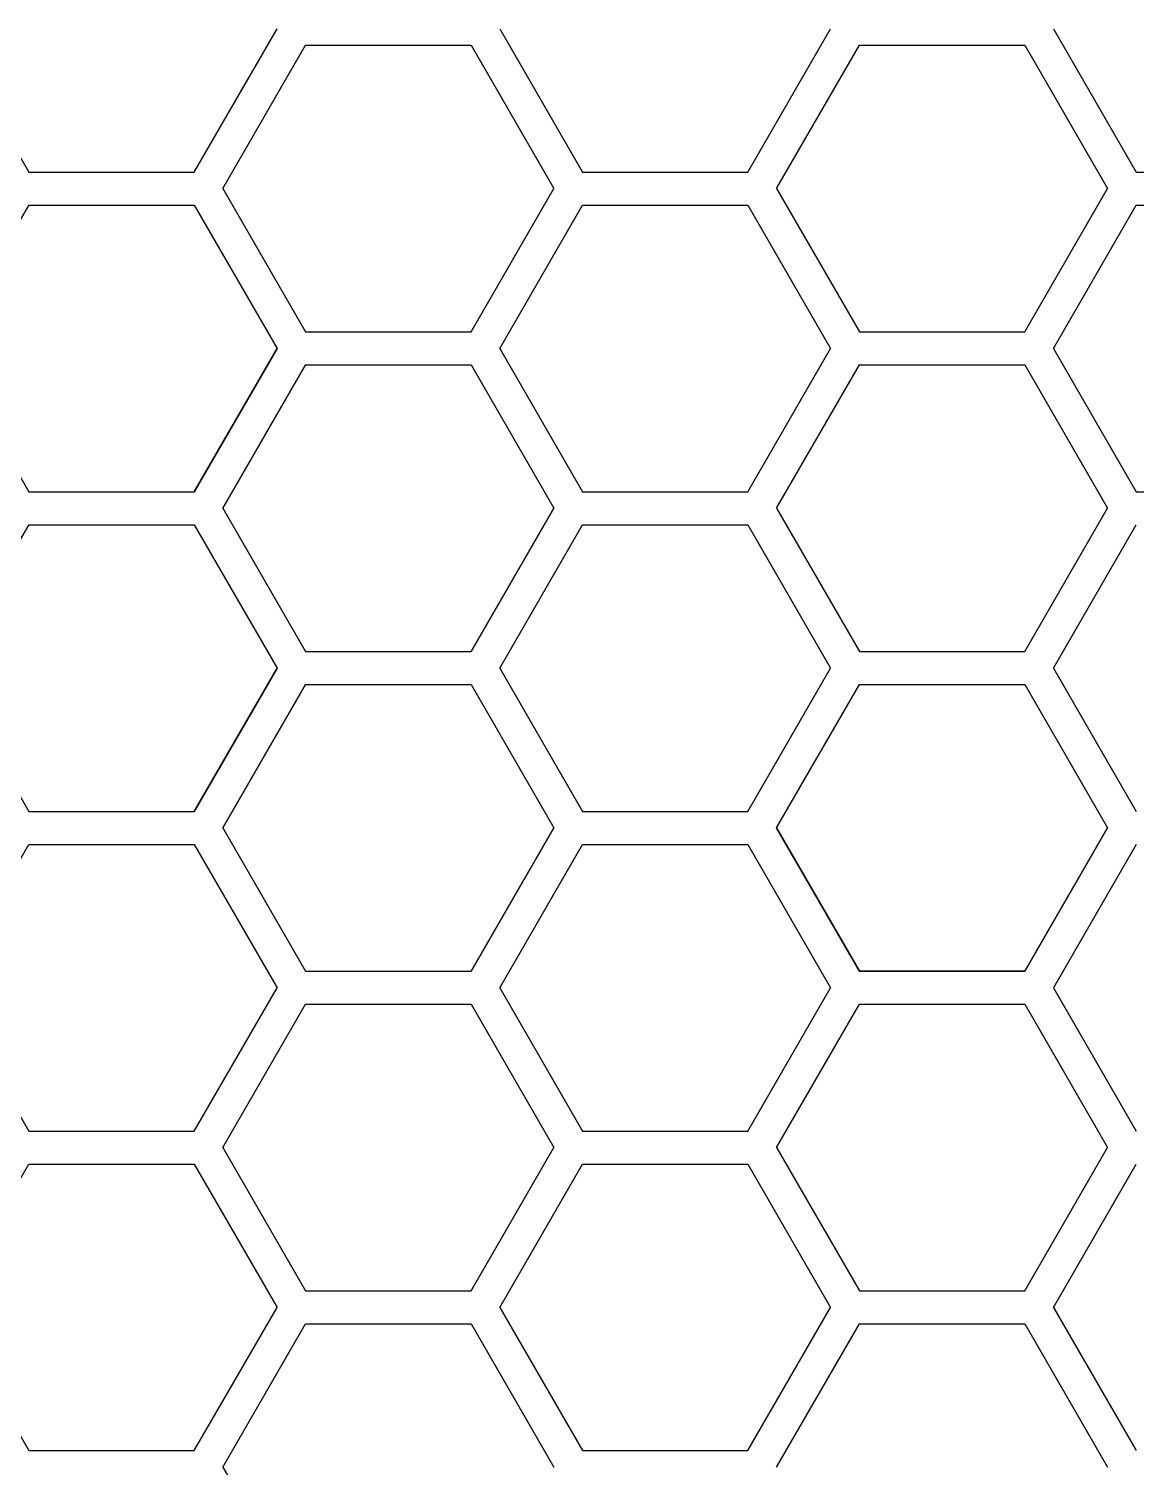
# Model space of a CAD drawing. Header units: millimetres. Extents: x 426 to 1302, y -791 to 304.
# Drawn here: x 653.8 to 787.6, y -552.5 to -378.6 of the extents above; entities that cross this region are included whole.
import ezdxf

# ---------------------------------------------------------------- set-up
doc = ezdxf.new("R2010")
doc.units = ezdxf.units.MM
doc.layers.get('0').update_dxf_attribs({"linetype": 'CONTINUOUS', "lineweight": 25, "true_color": 0x000000})

msp = doc.modelspace()

# ---------------------------------------------------------------- linework, layer by layer
for p, q in [((643.76, -378.59), (653.76, -395.91)), ((643.76, -378.59), (653.76, -395.91)), ((643.76, -378.59), (653.76, -395.91)), ((643.76, -378.59), (653.76, -395.91)), ((643.76, -378.59), (653.76, -395.91)), ((643.76, -378.59), (653.76, -395.91)), ((673.76, -395.91), (683.76, -378.59)), ((673.76, -395.91), (683.76, -378.59)), ((673.76, -395.91), (683.76, -378.59)), ((673.76, -395.91), (683.76, -378.59)), ((673.76, -395.91), (683.76, -378.59)), ((673.76, -395.91), (683.76, -378.59)), ((710.68, -378.59), (720.68, -395.91)), ((710.68, -378.59), (720.68, -395.91)), ((710.68, -378.59), (720.68, -395.91)), ((740.68, -395.91), (750.68, -378.59)), ((740.68, -395.91), (750.68, -378.59)), ((740.68, -395.91), (750.68, -378.59)), ((777.61, -378.59), (787.61, -395.91)), ((777.61, -378.59), (787.61, -395.91)), ((777.61, -378.59), (787.61, -395.91)), ((777.61, -378.59), (787.61, -395.91)), ((777.61, -378.59), (787.61, -395.91)), ((777.61, -378.59), (787.61, -395.91)), ((777.61, -378.59), (787.61, -395.91)), ((777.61, -378.59), (787.61, -395.91)), ((777.61, -378.59), (787.61, -395.91)), ((677.22, -397.91), (687.22, -380.59)), ((677.22, -397.91), (687.22, -380.59)), ((677.22, -397.91), (687.22, -380.59)), ((677.22, -397.91), (687.22, -380.59)), ((677.22, -397.91), (687.22, -380.59)), ((677.22, -397.91), (687.22, -380.59)), ((677.22, -397.91), (687.22, -380.59)), ((677.22, -397.91), (687.22, -380.59)), ((677.22, -397.91), (687.22, -380.59)), ((687.22, -380.59), (707.22, -380.59)), ((687.22, -380.59), (707.22, -380.59)), ((687.22, -380.59), (707.22, -380.59)), ((687.22, -380.59), (707.22, -380.59)), ((687.22, -380.59), (707.22, -380.59)), ((687.22, -380.59), (707.22, -380.59)), ((687.22, -380.59), (707.22, -380.59)), ((687.22, -380.59), (707.22, -380.59)), ((687.22, -380.59), (707.22, -380.59)), ((707.22, -380.59), (717.22, -397.91)), ((707.22, -380.59), (717.22, -397.91)), ((707.22, -380.59), (717.22, -397.91)), ((707.22, -380.59), (717.22, -397.91)), ((707.22, -380.59), (717.22, -397.91)), ((707.22, -380.59), (717.22, -397.91)), ((707.22, -380.59), (717.22, -397.91)), ((707.22, -380.59), (717.22, -397.91)), ((707.22, -380.59), (717.22, -397.91)), ((744.15, -397.91), (754.15, -380.59)), ((744.15, -397.91), (754.15, -380.59)), ((744.15, -397.91), (754.15, -380.59)), ((744.15, -397.91), (754.15, -380.59)), ((744.15, -397.91), (754.15, -380.59)), ((744.15, -397.91), (754.15, -380.59)), ((754.15, -380.59), (774.15, -380.59)), ((754.15, -380.59), (774.15, -380.59)), ((754.15, -380.59), (774.15, -380.59)), ((754.15, -380.59), (774.15, -380.59)), ((754.15, -380.59), (774.15, -380.59)), ((754.15, -380.59), (774.15, -380.59)), ((774.15, -380.59), (784.15, -397.91)), ((774.15, -380.59), (784.15, -397.91)), ((774.15, -380.59), (784.15, -397.91)), ((774.15, -380.59), (784.15, -397.91)), ((774.15, -380.59), (784.15, -397.91)), ((774.15, -380.59), (784.15, -397.91)), ((653.76, -395.91), (673.76, -395.91)), ((653.76, -395.91), (673.76, -395.91)), ((653.76, -395.91), (673.76, -395.91)), ((653.76, -395.91), (673.76, -395.91)), ((653.76, -395.91), (673.76, -395.91)), ((653.76, -395.91), (673.76, -395.91)), ((720.68, -395.91), (740.68, -395.91)), ((720.68, -395.91), (740.68, -395.91)), ((720.68, -395.91), (740.68, -395.91)), ((787.61, -395.91), (807.61, -395.91)), ((787.61, -395.91), (807.61, -395.91)), ((787.61, -395.91), (807.61, -395.91)), ((787.61, -395.91), (807.61, -395.91)), ((787.61, -395.91), (807.61, -395.91)), ((787.61, -395.91), (807.61, -395.91)), ((787.61, -395.91), (807.61, -395.91)), ((787.61, -395.91), (807.61, -395.91)), ((787.61, -395.91), (807.61, -395.91)), ((677.22, -397.91), (687.22, -415.23)), ((677.22, -397.91), (687.22, -415.23)), ((677.22, -397.91), (687.22, -415.23)), ((677.22, -397.91), (687.22, -415.23)), ((677.22, -397.91), (687.22, -415.23)), ((677.22, -397.91), (687.22, -415.23)), ((677.22, -397.91), (687.22, -415.23)), ((677.22, -397.91), (687.22, -415.23)), ((677.22, -397.91), (687.22, -415.23)), ((707.22, -415.23), (717.22, -397.91)), ((707.22, -415.23), (717.22, -397.91)), ((707.22, -415.23), (717.22, -397.91)), ((707.22, -415.23), (717.22, -397.91)), ((707.22, -415.23), (717.22, -397.91)), ((707.22, -415.23), (717.22, -397.91)), ((707.22, -415.23), (717.22, -397.91)), ((707.22, -415.23), (717.22, -397.91)), ((707.22, -415.23), (717.22, -397.91)), ((744.15, -397.91), (754.15, -415.23)), ((744.15, -397.91), (754.15, -415.23)), ((744.15, -397.91), (754.15, -415.23)), ((744.15, -397.91), (754.15, -415.23)), ((744.15, -397.91), (754.15, -415.23)), ((744.15, -397.91), (754.15, -415.23)), ((774.15, -415.23), (784.15, -397.91)), ((774.15, -415.23), (784.15, -397.91)), ((774.15, -415.23), (784.15, -397.91)), ((774.15, -415.23), (784.15, -397.91)), ((774.15, -415.23), (784.15, -397.91)), ((774.15, -415.23), (784.15, -397.91)), ((643.76, -417.23), (653.76, -399.91)), ((653.76, -399.91), (643.76, -417.23)), ((643.76, -417.23), (653.76, -399.91)), ((653.76, -399.91), (643.76, -417.23)), ((643.76, -417.23), (653.76, -399.91)), ((653.76, -399.91), (643.76, -417.23)), ((653.76, -399.91), (673.76, -399.91)), ((653.76, -399.91), (673.76, -399.91)), ((653.76, -399.91), (673.76, -399.91)), ((653.76, -399.91), (673.76, -399.91)), ((653.76, -399.91), (673.76, -399.91)), ((653.76, -399.91), (673.76, -399.91)), ((673.76, -399.91), (683.76, -417.23)), ((673.76, -399.91), (683.76, -417.23)), ((673.76, -399.91), (683.76, -417.23)), ((673.76, -399.91), (683.76, -417.23)), ((673.76, -399.91), (683.76, -417.23)), ((673.76, -399.91), (683.76, -417.23)), ((710.68, -417.23), (720.68, -399.91)), ((710.68, -417.23), (720.68, -399.91)), ((710.68, -417.23), (720.68, -399.91)), ((710.68, -417.23), (720.68, -399.91)), ((710.68, -417.23), (720.68, -399.91)), ((710.68, -417.23), (720.68, -399.91)), ((720.68, -399.91), (740.68, -399.91)), ((720.68, -399.91), (740.68, -399.91)), ((720.68, -399.91), (740.68, -399.91)), ((720.68, -399.91), (740.68, -399.91)), ((720.68, -399.91), (740.68, -399.91)), ((720.68, -399.91), (740.68, -399.91)), ((740.68, -399.91), (750.68, -417.23)), ((740.68, -399.91), (750.68, -417.23)), ((740.68, -399.91), (750.68, -417.23)), ((740.68, -399.91), (750.68, -417.23)), ((740.68, -399.91), (750.68, -417.23)), ((740.68, -399.91), (750.68, -417.23)), ((777.61, -417.23), (787.61, -399.91)), ((777.61, -417.23), (787.61, -399.91)), ((777.61, -417.23), (787.61, -399.91)), ((777.61, -417.23), (787.61, -399.91)), ((777.61, -417.23), (787.61, -399.91)), ((777.61, -417.23), (787.61, -399.91)), ((787.61, -399.91), (807.61, -399.91)), ((787.61, -399.91), (807.61, -399.91)), ((787.61, -399.91), (807.61, -399.91)), ((687.22, -415.23), (707.22, -415.23)), ((687.22, -415.23), (707.22, -415.23)), ((687.22, -415.23), (707.22, -415.23)), ((687.22, -415.23), (707.22, -415.23)), ((687.22, -415.23), (707.22, -415.23)), ((687.22, -415.23), (707.22, -415.23)), ((687.22, -415.23), (707.22, -415.23)), ((687.22, -415.23), (707.22, -415.23)), ((687.22, -415.23), (707.22, -415.23)), ((754.15, -415.23), (774.15, -415.23)), ((754.15, -415.23), (774.15, -415.23)), ((754.15, -415.23), (774.15, -415.23)), ((754.15, -415.23), (774.15, -415.23)), ((754.15, -415.23), (774.15, -415.23)), ((754.15, -415.23), (774.15, -415.23)), ((643.76, -417.23), (653.76, -434.55)), ((643.76, -417.23), (653.76, -434.55)), ((643.76, -417.23), (653.76, -434.55)), ((643.76, -417.23), (653.76, -434.55)), ((643.76, -417.23), (653.76, -434.55)), ((643.76, -417.23), (653.76, -434.55)), ((673.76, -434.55), (683.76, -417.23)), ((683.76, -417.23), (673.76, -434.55)), ((673.76, -434.55), (683.76, -417.23)), ((683.76, -417.23), (673.76, -434.55)), ((673.76, -434.55), (683.76, -417.23)), ((683.76, -417.23), (673.76, -434.55)), ((710.68, -417.23), (720.68, -434.55)), ((710.68, -417.23), (720.68, -434.55)), ((710.68, -417.23), (720.68, -434.55)), ((710.68, -417.23), (720.68, -434.55)), ((710.68, -417.23), (720.68, -434.55)), ((710.68, -417.23), (720.68, -434.55)), ((740.68, -434.55), (750.68, -417.23)), ((740.68, -434.55), (750.68, -417.23)), ((740.68, -434.55), (750.68, -417.23)), ((740.68, -434.55), (750.68, -417.23)), ((740.68, -434.55), (750.68, -417.23)), ((740.68, -434.55), (750.68, -417.23)), ((777.61, -417.23), (787.61, -434.55)), ((777.61, -417.23), (787.61, -434.55)), ((777.61, -417.23), (787.61, -434.55)), ((777.61, -417.23), (787.61, -434.55)), ((777.61, -417.23), (787.61, -434.55)), ((777.61, -417.23), (787.61, -434.55)), ((677.22, -436.55), (687.22, -419.23)), ((687.22, -419.23), (677.22, -436.55)), ((677.22, -436.55), (687.22, -419.23)), ((677.22, -436.55), (687.22, -419.23)), ((687.22, -419.23), (677.22, -436.55)), ((677.22, -436.55), (687.22, -419.23)), ((677.22, -436.55), (687.22, -419.23)), ((687.22, -419.23), (677.22, -436.55)), ((677.22, -436.55), (687.22, -419.23)), ((687.22, -419.23), (707.22, -419.23)), ((687.22, -419.23), (707.22, -419.23)), ((687.22, -419.23), (707.22, -419.23)), ((687.22, -419.23), (707.22, -419.23)), ((687.22, -419.23), (707.22, -419.23)), ((687.22, -419.23), (707.22, -419.23)), ((687.22, -419.23), (707.22, -419.23)), ((687.22, -419.23), (707.22, -419.23)), ((687.22, -419.23), (707.22, -419.23)), ((707.22, -419.23), (717.22, -436.55)), ((707.22, -419.23), (717.22, -436.55)), ((707.22, -419.23), (717.22, -436.55)), ((707.22, -419.23), (717.22, -436.55)), ((707.22, -419.23), (717.22, -436.55)), ((707.22, -419.23), (717.22, -436.55)), ((707.22, -419.23), (717.22, -436.55)), ((707.22, -419.23), (717.22, -436.55)), ((707.22, -419.23), (717.22, -436.55)), ((744.15, -436.55), (754.15, -419.23)), ((744.15, -436.55), (754.15, -419.23)), ((744.15, -436.55), (754.15, -419.23)), ((744.15, -436.55), (754.15, -419.23)), ((744.15, -436.55), (754.15, -419.23)), ((744.15, -436.55), (754.15, -419.23)), ((754.15, -419.23), (774.15, -419.23)), ((754.15, -419.23), (774.15, -419.23)), ((754.15, -419.23), (774.15, -419.23)), ((754.15, -419.23), (774.15, -419.23)), ((754.15, -419.23), (774.15, -419.23)), ((754.15, -419.23), (774.15, -419.23)), ((774.15, -419.23), (784.15, -436.55)), ((774.15, -419.23), (784.15, -436.55)), ((774.15, -419.23), (784.15, -436.55)), ((774.15, -419.23), (784.15, -436.55)), ((774.15, -419.23), (784.15, -436.55)), ((774.15, -419.23), (784.15, -436.55)), ((653.76, -434.55), (673.76, -434.55)), ((653.76, -434.55), (673.76, -434.55)), ((653.76, -434.55), (673.76, -434.55)), ((653.76, -434.55), (673.76, -434.55)), ((653.76, -434.55), (673.76, -434.55)), ((653.76, -434.55), (673.76, -434.55)), ((720.68, -434.55), (740.68, -434.55)), ((720.68, -434.55), (740.68, -434.55)), ((720.68, -434.55), (740.68, -434.55)), ((720.68, -434.55), (740.68, -434.55)), ((720.68, -434.55), (740.68, -434.55)), ((720.68, -434.55), (740.68, -434.55)), ((787.61, -434.55), (807.61, -434.55)), ((787.61, -434.55), (807.61, -434.55)), ((787.61, -434.55), (807.61, -434.55)), ((677.22, -436.55), (687.22, -453.87)), ((677.22, -436.55), (687.22, -453.87)), ((677.22, -436.55), (687.22, -453.87)), ((677.22, -436.55), (687.22, -453.87)), ((677.22, -436.55), (687.22, -453.87)), ((677.22, -436.55), (687.22, -453.87)), ((677.22, -436.55), (687.22, -453.87)), ((677.22, -436.55), (687.22, -453.87)), ((677.22, -436.55), (687.22, -453.87)), ((707.22, -453.87), (717.22, -436.55)), ((717.22, -436.55), (707.22, -453.87)), ((707.22, -453.87), (717.22, -436.55)), ((707.22, -453.87), (717.22, -436.55)), ((717.22, -436.55), (707.22, -453.87)), ((707.22, -453.87), (717.22, -436.55)), ((707.22, -453.87), (717.22, -436.55)), ((717.22, -436.55), (707.22, -453.87)), ((707.22, -453.87), (717.22, -436.55)), ((744.15, -436.55), (754.15, -453.87)), ((744.15, -436.55), (754.15, -453.87)), ((744.15, -436.55), (754.15, -453.87)), ((744.15, -436.55), (754.15, -453.87)), ((744.15, -436.55), (754.15, -453.87)), ((744.15, -436.55), (754.15, -453.87)), ((774.15, -453.87), (784.15, -436.55)), ((774.15, -453.87), (784.15, -436.55)), ((774.15, -453.87), (784.15, -436.55)), ((774.15, -453.87), (784.15, -436.55)), ((774.15, -453.87), (784.15, -436.55)), ((774.15, -453.87), (784.15, -436.55)), ((653.76, -438.55), (643.76, -455.87)), ((643.76, -455.87), (653.76, -438.55)), ((653.76, -438.55), (643.76, -455.87)), ((643.76, -455.87), (653.76, -438.55)), ((653.76, -438.55), (643.76, -455.87)), ((643.76, -455.87), (653.76, -438.55)), ((653.76, -438.55), (673.76, -438.55)), ((653.76, -438.55), (673.76, -438.55)), ((653.76, -438.55), (673.76, -438.55)), ((653.76, -438.55), (673.76, -438.55)), ((653.76, -438.55), (673.76, -438.55)), ((653.76, -438.55), (673.76, -438.55)), ((673.76, -438.55), (683.76, -455.87)), ((673.76, -438.55), (683.76, -455.87)), ((673.76, -438.55), (683.76, -455.87)), ((673.76, -438.55), (683.76, -455.87)), ((673.76, -438.55), (683.76, -455.87)), ((673.76, -438.55), (683.76, -455.87)), ((710.68, -455.87), (720.68, -438.55)), ((710.68, -455.87), (720.68, -438.55)), ((710.68, -455.87), (720.68, -438.55)), ((720.68, -438.55), (740.68, -438.55)), ((720.68, -438.55), (740.68, -438.55)), ((720.68, -438.55), (740.68, -438.55)), ((740.68, -438.55), (750.68, -455.87)), ((740.68, -438.55), (750.68, -455.87)), ((740.68, -438.55), (750.68, -455.87)), ((777.61, -455.87), (787.61, -438.55)), ((777.61, -455.87), (787.61, -438.55)), ((777.61, -455.87), (787.61, -438.55)), ((687.22, -453.87), (707.22, -453.87)), ((687.22, -453.87), (707.22, -453.87)), ((687.22, -453.87), (707.22, -453.87)), ((687.22, -453.87), (707.22, -453.87)), ((687.22, -453.87), (707.22, -453.87)), ((687.22, -453.87), (707.22, -453.87)), ((687.22, -453.87), (707.22, -453.87)), ((687.22, -453.87), (707.22, -453.87)), ((687.22, -453.87), (707.22, -453.87)), ((754.15, -453.87), (774.15, -453.87)), ((754.15, -453.87), (774.15, -453.87)), ((754.15, -453.87), (774.15, -453.87)), ((754.15, -453.87), (774.15, -453.87)), ((754.15, -453.87), (774.15, -453.87)), ((754.15, -453.87), (774.15, -453.87)), ((754.15, -453.87), (774.15, -453.87)), ((754.15, -453.87), (774.15, -453.87)), ((754.15, -453.87), (774.15, -453.87)), ((754.15, -453.87), (774.15, -453.87)), ((754.15, -453.87), (774.15, -453.87)), ((754.15, -453.87), (774.15, -453.87)), ((643.76, -455.87), (653.76, -473.19)), ((643.76, -455.87), (653.76, -473.19)), ((643.76, -455.87), (653.76, -473.19)), ((643.76, -455.87), (653.76, -473.19)), ((643.76, -455.87), (653.76, -473.19)), ((643.76, -455.87), (653.76, -473.19)), ((683.76, -455.87), (673.76, -473.19)), ((673.76, -473.19), (683.76, -455.87)), ((683.76, -455.87), (673.76, -473.19)), ((673.76, -473.19), (683.76, -455.87)), ((683.76, -455.87), (673.76, -473.19)), ((673.76, -473.19), (683.76, -455.87)), ((710.68, -455.87), (720.68, -473.19)), ((710.68, -455.87), (720.68, -473.19)), ((710.68, -455.87), (720.68, -473.19)), ((740.68, -473.19), (750.68, -455.87)), ((740.68, -473.19), (750.68, -455.87)), ((740.68, -473.19), (750.68, -455.87)), ((777.61, -455.87), (787.61, -473.19)), ((777.61, -455.87), (787.61, -473.19)), ((777.61, -455.87), (787.61, -473.19)), ((687.22, -457.87), (677.22, -475.19)), ((677.22, -475.19), (687.22, -457.87)), ((687.22, -457.87), (677.22, -475.19)), ((677.22, -475.19), (687.22, -457.87)), ((687.22, -457.87), (677.22, -475.19)), ((677.22, -475.19), (687.22, -457.87)), ((687.22, -457.87), (707.22, -457.87)), ((687.22, -457.87), (707.22, -457.87)), ((687.22, -457.87), (707.22, -457.87)), ((687.22, -457.87), (707.22, -457.87)), ((687.22, -457.87), (707.22, -457.87)), ((687.22, -457.87), (707.22, -457.87)), ((707.22, -457.87), (717.22, -475.19)), ((707.22, -457.87), (717.22, -475.19)), ((707.22, -457.87), (717.22, -475.19)), ((707.22, -457.87), (717.22, -475.19)), ((707.22, -457.87), (717.22, -475.19)), ((707.22, -457.87), (717.22, -475.19)), ((744.15, -475.19), (754.15, -457.87)), ((744.15, -475.19), (754.15, -457.87)), ((744.15, -475.19), (754.15, -457.87)), ((754.15, -457.87), (774.15, -457.87)), ((754.15, -457.87), (774.15, -457.87)), ((754.15, -457.87), (774.15, -457.87)), ((754.15, -457.87), (774.15, -457.87)), ((754.15, -457.87), (774.15, -457.87)), ((754.15, -457.87), (774.15, -457.87)), ((774.15, -457.87), (784.15, -475.19)), ((774.15, -457.87), (784.15, -475.19)), ((774.15, -457.87), (784.15, -475.19)), ((653.76, -473.19), (673.76, -473.19)), ((653.76, -473.19), (673.76, -473.19)), ((653.76, -473.19), (673.76, -473.19)), ((653.76, -473.19), (673.76, -473.19)), ((653.76, -473.19), (673.76, -473.19)), ((653.76, -473.19), (673.76, -473.19)), ((720.68, -473.19), (740.68, -473.19)), ((720.68, -473.19), (740.68, -473.19)), ((720.68, -473.19), (740.68, -473.19)), ((677.22, -475.19), (687.22, -492.51)), ((677.22, -475.19), (687.22, -492.51)), ((677.22, -475.19), (687.22, -492.51)), ((677.22, -475.19), (687.22, -492.51)), ((677.22, -475.19), (687.22, -492.51)), ((677.22, -475.19), (687.22, -492.51)), ((717.22, -475.19), (707.22, -492.51)), ((707.22, -492.51), (717.22, -475.19)), ((717.22, -475.19), (707.22, -492.51)), ((707.22, -492.51), (717.22, -475.19)), ((717.22, -475.19), (707.22, -492.51)), ((707.22, -492.51), (717.22, -475.19)), ((744.15, -475.19), (754.15, -492.51)), ((754.15, -492.51), (744.15, -475.19)), ((744.15, -475.19), (754.15, -492.51)), ((754.15, -492.51), (744.15, -475.19)), ((744.15, -475.19), (754.15, -492.51)), ((754.15, -492.51), (744.15, -475.19)), ((784.15, -475.19), (774.15, -492.51)), ((774.15, -492.51), (784.15, -475.19)), ((784.15, -475.19), (774.15, -492.51)), ((774.15, -492.51), (784.15, -475.19)), ((784.15, -475.19), (774.15, -492.51)), ((774.15, -492.51), (784.15, -475.19)), ((643.76, -494.51), (653.76, -477.19)), ((643.76, -494.51), (653.76, -477.19)), ((643.76, -494.51), (653.76, -477.19)), ((653.76, -477.19), (673.76, -477.19)), ((653.76, -477.19), (673.76, -477.19)), ((653.76, -477.19), (673.76, -477.19)), ((673.76, -477.19), (683.76, -494.51)), ((673.76, -477.19), (683.76, -494.51)), ((673.76, -477.19), (683.76, -494.51)), ((710.68, -494.51), (720.68, -477.19)), ((710.68, -494.51), (720.68, -477.19)), ((710.68, -494.51), (720.68, -477.19)), ((720.68, -477.19), (740.68, -477.19)), ((720.68, -477.19), (740.68, -477.19)), ((720.68, -477.19), (740.68, -477.19)), ((740.68, -477.19), (750.68, -494.51)), ((740.68, -477.19), (750.68, -494.51)), ((740.68, -477.19), (750.68, -494.51)), ((787.61, -477.19), (777.61, -494.51)), ((787.61, -477.19), (777.61, -494.51)), ((787.61, -477.19), (777.61, -494.51)), ((687.22, -492.51), (707.22, -492.51)), ((687.22, -492.51), (707.22, -492.51)), ((687.22, -492.51), (707.22, -492.51)), ((687.22, -492.51), (707.22, -492.51)), ((687.22, -492.51), (707.22, -492.51)), ((687.22, -492.51), (707.22, -492.51)), ((774.15, -492.51), (754.15, -492.51)), ((754.15, -492.51), (774.15, -492.51)), ((774.15, -492.51), (754.15, -492.51)), ((754.15, -492.51), (774.15, -492.51)), ((774.15, -492.51), (754.15, -492.51)), ((754.15, -492.51), (774.15, -492.51)), ((643.76, -494.51), (653.76, -511.83)), ((643.76, -494.51), (653.76, -511.83)), ((643.76, -494.51), (653.76, -511.83)), ((673.76, -511.83), (683.76, -494.51)), ((673.76, -511.83), (683.76, -494.51)), ((673.76, -511.83), (683.76, -494.51)), ((710.68, -494.51), (720.68, -511.83)), ((710.68, -494.51), (720.68, -511.83)), ((710.68, -494.51), (720.68, -511.83)), ((740.68, -511.83), (750.68, -494.51)), ((740.68, -511.83), (750.68, -494.51)), ((740.68, -511.83), (750.68, -494.51)), ((777.61, -494.51), (787.61, -511.83)), ((777.61, -494.51), (787.61, -511.83)), ((777.61, -494.51), (787.61, -511.83)), ((677.22, -513.83), (687.22, -496.51)), ((677.22, -513.83), (687.22, -496.51)), ((677.22, -513.83), (687.22, -496.51)), ((687.22, -496.51), (707.22, -496.51)), ((687.22, -496.51), (707.22, -496.51)), ((687.22, -496.51), (707.22, -496.51)), ((707.22, -496.51), (717.22, -513.83)), ((707.22, -496.51), (717.22, -513.83)), ((707.22, -496.51), (717.22, -513.83)), ((744.15, -513.83), (754.15, -496.51)), ((744.15, -513.83), (754.15, -496.51)), ((744.15, -513.83), (754.15, -496.51)), ((754.15, -496.51), (774.15, -496.51)), ((754.15, -496.51), (774.15, -496.51)), ((754.15, -496.51), (774.15, -496.51)), ((774.15, -496.51), (784.15, -513.83)), ((774.15, -496.51), (784.15, -513.83)), ((774.15, -496.51), (784.15, -513.83)), ((653.76, -511.83), (673.76, -511.83)), ((653.76, -511.83), (673.76, -511.83)), ((653.76, -511.83), (673.76, -511.83)), ((720.68, -511.83), (740.68, -511.83)), ((720.68, -511.83), (740.68, -511.83)), ((720.68, -511.83), (740.68, -511.83)), ((677.22, -513.83), (687.22, -531.15)), ((677.22, -513.83), (687.22, -531.15)), ((677.22, -513.83), (687.22, -531.15)), ((707.22, -531.15), (717.22, -513.83)), ((707.22, -531.15), (717.22, -513.83)), ((707.22, -531.15), (717.22, -513.83)), ((744.15, -513.83), (754.15, -531.15)), ((744.15, -513.83), (754.15, -531.15)), ((744.15, -513.83), (754.15, -531.15)), ((774.15, -531.15), (784.15, -513.83)), ((774.15, -531.15), (784.15, -513.83)), ((774.15, -531.15), (784.15, -513.83)), ((643.76, -533.15), (653.76, -515.83)), ((643.76, -533.15), (653.76, -515.83)), ((643.76, -533.15), (653.76, -515.83)), ((653.76, -515.83), (673.76, -515.83)), ((653.76, -515.83), (673.76, -515.83)), ((653.76, -515.83), (673.76, -515.83)), ((673.76, -515.83), (683.76, -533.15)), ((673.76, -515.83), (683.76, -533.15)), ((673.76, -515.83), (683.76, -533.15)), ((710.68, -533.15), (720.68, -515.83)), ((710.68, -533.15), (720.68, -515.83)), ((710.68, -533.15), (720.68, -515.83)), ((720.68, -515.83), (740.68, -515.83)), ((720.68, -515.83), (740.68, -515.83)), ((720.68, -515.83), (740.68, -515.83)), ((740.68, -515.83), (750.68, -533.15)), ((740.68, -515.83), (750.68, -533.15)), ((740.68, -515.83), (750.68, -533.15)), ((777.61, -533.15), (787.61, -515.83)), ((777.61, -533.15), (787.61, -515.83)), ((777.61, -533.15), (787.61, -515.83)), ((687.22, -531.15), (707.22, -531.15)), ((687.22, -531.15), (707.22, -531.15)), ((687.22, -531.15), (707.22, -531.15)), ((754.15, -531.15), (774.15, -531.15)), ((754.15, -531.15), (774.15, -531.15)), ((754.15, -531.15), (774.15, -531.15)), ((643.76, -533.15), (653.76, -550.47)), ((643.76, -533.15), (653.76, -550.47)), ((643.76, -533.15), (653.76, -550.47)), ((673.76, -550.47), (683.76, -533.15)), ((673.76, -550.47), (683.76, -533.15)), ((673.76, -550.47), (683.76, -533.15)), ((710.68, -533.15), (720.68, -550.47)), ((710.68, -533.15), (720.68, -550.47)), ((710.68, -533.15), (720.68, -550.47)), ((740.68, -550.47), (750.68, -533.15)), ((740.68, -550.47), (750.68, -533.15)), ((740.68, -550.47), (750.68, -533.15)), ((777.61, -533.15), (787.61, -550.47)), ((777.61, -533.15), (787.61, -550.47)), ((777.61, -533.15), (787.61, -550.47)), ((677.22, -552.47), (687.22, -535.15)), ((677.22, -552.47), (687.22, -535.15)), ((677.22, -552.47), (687.22, -535.15)), ((687.22, -535.15), (707.22, -535.15)), ((687.22, -535.15), (707.22, -535.15)), ((687.22, -535.15), (707.22, -535.15)), ((707.22, -535.15), (717.22, -552.47)), ((707.22, -535.15), (717.22, -552.47)), ((707.22, -535.15), (717.22, -552.47)), ((744.15, -552.47), (754.15, -535.15)), ((744.15, -552.47), (754.15, -535.15)), ((744.15, -552.47), (754.15, -535.15)), ((754.15, -535.15), (774.15, -535.15)), ((754.15, -535.15), (774.15, -535.15)), ((754.15, -535.15), (774.15, -535.15)), ((774.15, -535.15), (784.15, -552.47)), ((774.15, -535.15), (784.15, -552.47)), ((774.15, -535.15), (784.15, -552.47)), ((653.76, -550.47), (673.76, -550.47)), ((653.76, -550.47), (673.76, -550.47)), ((653.76, -550.47), (673.76, -550.47)), ((720.68, -550.47), (740.68, -550.47)), ((720.68, -550.47), (740.68, -550.47)), ((720.68, -550.47), (740.68, -550.47)), ((677.22, -552.47), (687.22, -569.79)), ((677.22, -552.47), (687.22, -569.79)), ((677.22, -552.47), (687.22, -569.79))]:
    msp.add_line(p, q)

doc.saveas('drawing.dxf')
